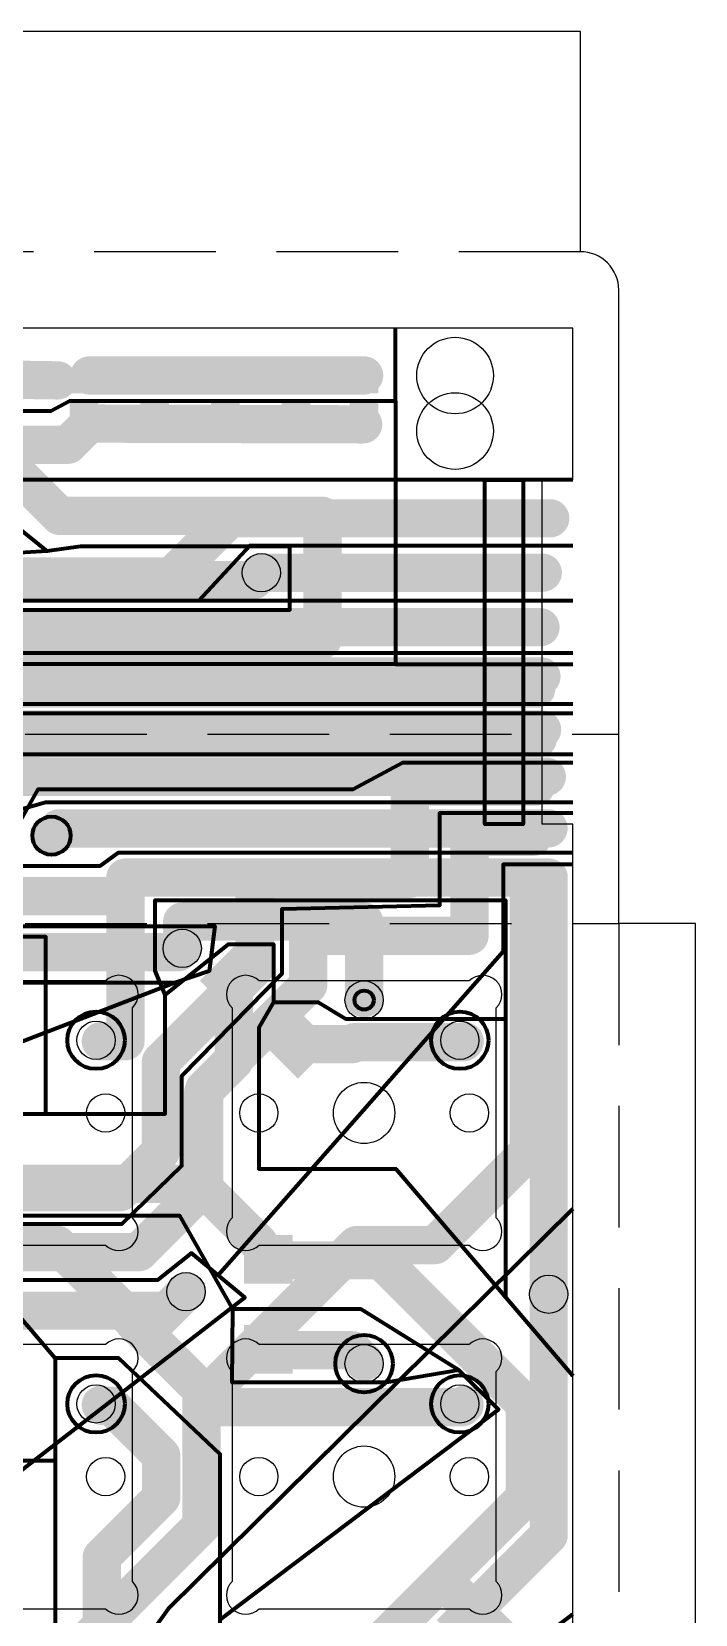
# Model space of a CAD drawing. Header units: millimetres. Extents: x -144 to 627, y 3 to 301.
# Drawn here: x 128.5 to 163.2, y 218.4 to 301.1 of the extents above; entities that cross this region are included whole.
import ezdxf

# ---------------------------------------------------------------- set-up
doc = ezdxf.new("R2010")
doc.units = ezdxf.units.MM
doc.linetypes.add('HIDDEN', pattern=[9.525, 6.35, -3.175])
for name, color, linetype in [('bends', 8, 'HIDDEN'), ('cuts', 31, 'Continuous'), ('pcb-bottom', 151, 'Continuous'), ('pcb-cuts', 211, 'Continuous'), ('pcb-top', 11, 'Continuous')]:
    doc.layers.add(name, color=color, linetype=linetype)
doc.layers.add('toolpath-pcb-bottom', color=155, linetype='Continuous', lineweight=200)
doc.layers.add('toolpath-pcb-top', color=15, linetype='Continuous', lineweight=200)

# ---------------------------------------------------------------- blocks, each defined once
blk = doc.blocks.new('RECT')
blk.add_solid([(-0.5, -0.5), (0.5, -0.5), (-0.5, 0.5), (0.5, 0.5)])

msp = doc.modelspace()

# ---------------------------------------------------------------- linework, layer by layer
at = {"layer": 'bends'}
for p, q in [((157.15, 289.625), (15.85, 289.625)), ((13.85, 264.425), (159.15, 264.425)), ((13.85, 254.525), (159.15, 254.525)), ((159.15, 254.525), (159.15, 160.725))]:
    msp.add_line(p, q, dxfattribs=at)
at = {"layer": 'cuts'}
for points in [[(157.15, 289.625), (157.15, 301.125), (15.85, 301.125), (15.85, 289.625, 0.414214), (13.85, 287.625), (2.35, 287.625), (2.35, 264.425), (13.85, 264.425), (13.85, 254.525), (9.85, 254.525), (9.85, 160.725), (13.85, 160.725, 0.414214), (15.85, 158.725), (15.85, 154.725), (157.15, 154.725), (157.15, 158.725, 0.414214), (159.15, 160.725), (163.15, 160.725), (163.15, 254.525), (159.15, 254.525), (159.15, 287.625, 0.414214)], [(133.75, 239.139), (133.75, 250.111, 1), (132.336, 251.525), (121.364, 251.525, 1), (119.95, 250.111), (119.95, 239.139, 1), (121.364, 237.725), (132.336, 237.725, 1)], [(152.75, 239.139), (152.75, 250.111, 1), (151.336, 251.525), (140.364, 251.525, 1), (138.95, 250.111), (138.95, 239.139, 1), (140.364, 237.725), (151.336, 237.725, 1)], [(133.75, 220.139), (133.75, 231.111, 1), (132.336, 232.525), (121.364, 232.525, 1), (119.95, 231.111), (119.95, 220.139, 1), (121.364, 218.725), (132.336, 218.725, 1)], [(152.75, 220.139), (152.75, 231.111, 1), (151.336, 232.525), (140.364, 232.525, 1), (138.95, 231.111), (138.95, 220.139, 1), (140.364, 218.725), (151.336, 218.725, 1)]]:
    msp.add_lwpolyline(points, format="xyb", close=True, dxfattribs=at)
msp.add_circle((150.6, 283.155), 2, dxfattribs=at)
at = {"layer": 'pcb-bottom', "const_width": 2}
for points in [[(138.83, 275.695), (135.8, 272.665)], [(155.57, 275.695), (138.83, 275.695)], [(155.18, 272.855), (140.48, 272.855)], [(88.73, 272.665), (135.8, 272.665)], [(155.06, 270.005), (76.28, 270.005)], [(155.11, 267.435), (80.85, 267.435)], [(84.32, 264.655), (155.144, 264.655)], [(155.39, 262.195), (116.67, 262.195)], [(129.52, 259.115), (129.9, 259.495)], [(155.48, 259.495), (129.9, 259.495)], [(155.49, 256.925), (133.38, 256.925)], [(133.38, 255.958), (133.38, 256.925)], [(155.49, 235.155), (155.49, 256.925)], [(116.723, 255.958), (133.38, 255.958)], [(133.38, 248.375), (133.38, 255.958)], [(136.35, 254.625), (145.85, 254.625)], [(136.35, 253.225), (136.35, 254.625)], [(145.85, 250.625), (145.85, 254.625)], [(139.05, 251.525), (139.064, 251.536)], [(139.05, 247.325), (139.05, 251.525)], [(132.1, 248.375), (133.38, 248.375)], [(142.45, 248.225), (142.386, 248.214)], [(145.25, 248.225), (142.45, 248.225)], [(145.35, 248.325), (145.25, 248.225)], [(151.05, 248.325), (145.35, 248.325)], [(151.05, 248.325), (151.1, 248.375)], [(137.45, 245.725), (139.05, 247.325)], [(137.45, 240.925), (137.45, 245.725)], [(137.45, 240.925), (121.05, 240.925)], [(137.45, 240.725), (137.45, 240.925)], [(140.35, 237.825), (137.45, 240.725)], [(119.69, 237.735), (129.82, 237.735)], [(129.82, 237.735), (133.84, 233.715)], [(140.35, 237.825), (140.85, 236.975)], [(140.85, 236.925), (140.85, 236.975)], [(140.85, 236.925), (146.75, 236.925)], [(146.75, 236.925), (154.25, 229.425)], [(134.41, 233.145), (136.55, 235.285)], [(133.82, 233.695), (133.84, 233.715)], [(133.82, 233.695), (138.26, 229.255)], [(133.84, 233.715), (134.41, 233.145)], [(140.85, 232.225), (140.85, 232.275)], [(145.25, 232.225), (140.85, 232.225)], [(145.85, 231.625), (145.25, 232.225)], [(132.15, 229.325), (132.1, 229.375)], [(132.15, 229.325), (132.65, 229.325)], [(132.65, 229.325), (135.25, 226.725)], [(138.26, 229.255), (150.98, 229.255)], [(150.98, 229.255), (151.1, 229.375)], [(154.25, 229.425), (154.25, 224.525)], [(135.25, 226.725), (135.25, 224.525)], [(135.25, 224.525), (132.15, 221.425)], [(154.25, 224.525), (149.95, 220.225)], [(132.15, 221.425), (132.15, 217.225)], [(149.95, 220.225), (144.75, 215.025)], [(149.95, 220.225), (155.55, 214.625)]]:
    msp.add_lwpolyline(points, dxfattribs=at)
at = {"layer": 'pcb-bottom', "const_width": 1}
for points in [[(138.83, 276.195, 1), (138.83, 275.195)], [(139.184, 275.341, 1), (138.476, 276.049)], [(155.57, 275.195, 1), (155.57, 276.195)], [(140.48, 273.355, 1), (140.48, 272.355)], [(155.18, 272.355, 1), (155.18, 273.355)], [(135.446, 273.019, 1), (136.154, 272.311)], [(135.8, 272.165, 1), (135.8, 273.165)], [(155.06, 269.505, 1), (155.06, 270.505)], [(155.11, 266.935, 1), (155.11, 267.935)], [(155.144, 264.155, 1), (155.144, 265.155)], [(155.39, 261.695, 1), (155.39, 262.695)], [(129.9, 259.995, 1), (129.9, 258.995)], [(130.254, 259.141, 1), (129.546, 259.849)], [(155.48, 258.995, 1), (155.48, 259.995)], [(129.166, 259.469, 1), (129.874, 258.761)], [(133.38, 257.425, 1), (133.38, 256.425)], [(133.88, 256.925, 1), (132.88, 256.925)], [(155.99, 256.925, 1), (154.99, 256.925)], [(155.49, 256.425, 1), (155.49, 257.425)], [(133.88, 255.958, 1), (132.88, 255.958)], [(132.88, 255.958, 1), (133.88, 255.958)], [(133.38, 255.458, 1), (133.38, 256.458)], [(136.35, 255.125, 1), (136.35, 254.125)], [(136.85, 254.625, 1), (135.85, 254.625)], [(146.35, 254.625, 1), (145.35, 254.625)], [(145.85, 254.125, 1), (145.85, 255.125)], [(135.85, 253.225, 1), (136.85, 253.225)], [(139.55, 251.525, 1), (138.55, 251.525)], [(138.73, 251.91, 1), (139.37, 251.141)], [(139.383, 251.152, 1), (138.744, 251.921)], [(145.35, 250.625, 1), (146.35, 250.625)], [(132.1, 248.875, 1), (132.1, 247.875)], [(133.38, 247.875, 1), (133.38, 248.875)], [(142.299, 248.706, 1), (142.474, 247.721)], [(142.45, 248.725, 1), (142.45, 247.725)], [(142.538, 247.733, 1), (142.362, 248.717)], [(144.896, 248.579, 1), (145.604, 247.871)], [(145.35, 248.825, 1), (145.35, 247.825)], [(145.704, 247.971, 1), (144.996, 248.679)], [(145.25, 247.725, 1), (145.25, 248.725)], [(150.696, 248.679, 1), (151.404, 247.971)], [(151.454, 248.021, 1), (150.746, 248.729)], [(151.05, 247.825, 1), (151.05, 248.825)], [(132.88, 248.375, 1), (133.88, 248.375)], [(139.404, 246.971, 1), (138.696, 247.679)], [(138.55, 247.325, 1), (139.55, 247.325)], [(137.95, 245.725, 1), (136.95, 245.725)], [(137.096, 246.079, 1), (137.804, 245.371)], [(137.95, 240.925, 1), (136.95, 240.925)], [(137.804, 241.079, 1), (137.096, 240.371)], [(137.45, 240.425, 1), (137.45, 241.425)], [(136.95, 240.925, 1), (137.95, 240.925)], [(136.95, 240.725, 1), (137.95, 240.725)], [(130.174, 238.089, 1), (129.466, 237.381)], [(129.82, 237.235, 1), (129.82, 238.235)], [(140.781, 238.078, 1), (139.919, 237.572)], [(139.996, 237.471, 1), (140.704, 238.179)], [(141.35, 236.975, 1), (140.35, 236.975)], [(140.85, 237.425, 1), (140.85, 236.425)], [(140.35, 236.925, 1), (141.35, 236.925)], [(140.419, 236.721, 1), (141.281, 237.228)], [(147.104, 237.279, 1), (146.396, 236.571)], [(146.75, 236.425, 1), (146.75, 237.425)], [(136.904, 234.931, 1), (136.196, 235.639)], [(154.99, 235.155, 1), (155.99, 235.155)], [(134.174, 234.049, 1), (133.466, 233.341)], [(133.466, 234.049, 1), (134.174, 233.341)], [(134.194, 234.069, 1), (133.486, 233.361)], [(134.194, 233.361, 1), (133.486, 234.069)], [(133.486, 233.361, 1), (134.194, 234.069)], [(134.056, 233.499, 1), (134.764, 232.791)], [(134.056, 232.791, 1), (134.764, 233.499)], [(141.35, 232.275, 1), (140.35, 232.275)], [(140.85, 232.725, 1), (140.85, 231.725)], [(145.604, 232.579, 1), (144.896, 231.871)], [(145.25, 231.725, 1), (145.25, 232.725)], [(140.35, 232.225, 1), (141.35, 232.225)], [(145.496, 231.271, 1), (146.204, 231.979)], [(132.454, 229.729, 1), (131.746, 229.021)], [(132.15, 229.825, 1), (132.15, 228.825)], [(131.796, 228.971, 1), (132.504, 229.679)], [(133.004, 229.679, 1), (132.296, 228.971)], [(132.65, 228.825, 1), (132.65, 229.825)], [(138.26, 229.755, 1), (138.26, 228.755)], [(137.906, 228.901, 1), (138.614, 229.609)], [(150.626, 229.609, 1), (151.334, 228.901)], [(151.454, 229.021, 1), (150.746, 229.729)], [(150.98, 228.755, 1), (150.98, 229.755)], [(154.75, 229.425, 1), (153.75, 229.425)], [(153.896, 229.071, 1), (154.604, 229.779)], [(135.75, 226.725, 1), (134.75, 226.725)], [(134.896, 226.371, 1), (135.604, 227.079)], [(134.75, 224.525, 1), (135.75, 224.525)], [(135.604, 224.171, 1), (134.896, 224.879)], [(153.75, 224.525, 1), (154.75, 224.525)], [(154.604, 224.171, 1), (153.896, 224.879)], [(132.65, 221.425, 1), (131.65, 221.425)], [(131.796, 221.779, 1), (132.504, 221.071)], [(150.304, 220.579, 1), (149.596, 219.871)], [(149.596, 220.579, 1), (150.304, 219.871)], [(150.304, 219.871, 1), (149.596, 220.579)]]:
    msp.add_lwpolyline(points, format="xyb", dxfattribs=at)
at = {"layer": 'pcb-cuts'}
msp.add_lwpolyline([(156.75, 259.715), (155.15, 259.715), (155.15, 277.715), (156.75, 277.715), (156.75, 285.625), (15.45, 285.625), (15.45, 160.625), (156.75, 160.625)], close=True, dxfattribs=at)
for centre, radius in [((150.6, 280.255), 2), ((140.48, 272.855), 1), ((129.52, 259.115), 1), ((136.35, 253.225), 1), ((145.85, 250.525), 1), ((131.85, 248.425), 1), ((150.85, 248.425), 1), ((132.35, 244.625), 1), ((140.35, 244.625), 1), ((145.85, 244.625), 1.6), ((151.35, 244.625), 1), ((136.55, 235.285), 1), ((155.49, 235.155), 1), ((145.85, 231.525), 1), ((131.85, 229.425), 1), ((150.85, 229.425), 1), ((132.35, 225.625), 1), ((140.35, 225.625), 1), ((145.85, 225.625), 1.6), ((151.35, 225.625), 1)]:
    msp.add_circle(centre, radius, dxfattribs=at)
at = {"layer": 'pcb-top', "const_width": 2}
for points in [[(124.66, 282.984), (129.843, 282.903)], [(145.85, 283.161), (131.505, 283.161)], [(130.384, 279.542), (131.488, 280.646)], [(131.488, 280.646), (145.8, 280.605)], [(125.614, 279.542), (130.384, 279.542)], [(129.95, 275.825), (126.55, 279.225)], [(143.67, 275.825), (129.95, 275.825)], [(143.67, 269.345), (143.67, 275.825)], [(140.48, 272.855), (140.1, 272.475)], [(140.1, 272.475), (119.78, 272.475)], [(121.088, 269.345), (143.67, 269.345)], [(154.84, 266.795), (126.09, 266.795)], [(123.264, 258.933), (128.53, 264.2)], [(128.53, 264.2), (154.93, 264.2)], [(148.23, 256.86), (148.23, 261.675)], [(148.23, 261.675), (154.81, 261.675)], [(151.355, 253.885), (151.355, 259.05)], [(151.355, 259.05), (154.66, 259.05)], [(140.13, 252.195), (140.13, 256.86)], [(140.13, 256.86), (148.23, 256.86)], [(154.46, 256.145), (154.46, 242.625)], [(142.93, 251.317), (142.93, 253.885)], [(142.93, 253.885), (151.355, 253.885)], [(79.35, 253.025), (136.15, 253.025)], [(136.15, 253.025), (136.35, 253.225)], [(140.13, 252.195), (135.236, 247.301)], [(142.93, 251.317), (137.504, 245.891)], [(135.236, 247.301), (135.236, 242.621)], [(137.504, 240.771), (137.504, 245.891)], [(135.236, 242.621), (133.1, 240.485)], [(154.46, 242.625), (149.56, 237.725)], [(133.1, 240.485), (113.21, 240.485)], [(134.088, 237.355), (137.504, 240.771)], [(134.088, 237.355), (120, 237.355)], [(137.35, 229.615), (145.46, 237.725)], [(149.56, 237.725), (145.46, 237.725)], [(136.55, 235.285), (135.56, 234.295)], [(155.49, 222.565), (155.49, 235.155)], [(135.56, 234.295), (124.29, 234.295)], [(137.35, 223.055), (137.35, 229.615)], [(130.92, 216.625), (137.35, 223.055)], [(150.35, 217.425), (155.49, 222.565)]]:
    msp.add_lwpolyline(points, dxfattribs=at)
at = {"layer": 'pcb-top', "const_width": 1}
for points in [[(129.835, 282.403, 1), (129.85, 283.403)], [(131.505, 283.661, 1), (131.505, 282.661)], [(145.85, 282.661, 1), (145.85, 283.661)], [(131.49, 281.146, 1), (131.487, 280.146)], [(131.842, 280.293, 1), (131.135, 281)], [(145.799, 280.105, 1), (145.801, 281.105)], [(130.03, 279.895, 1), (130.738, 279.188)], [(130.384, 279.042, 1), (130.384, 280.042)], [(129.95, 276.325, 1), (129.95, 275.325)], [(129.596, 275.471, 1), (130.304, 276.179)], [(144.17, 275.825, 1), (143.17, 275.825)], [(143.67, 275.325, 1), (143.67, 276.325)], [(140.834, 272.501, 1), (140.126, 273.209)], [(139.746, 272.829, 1), (140.454, 272.121)], [(140.1, 271.975, 1), (140.1, 272.975)], [(143.17, 269.345, 1), (144.17, 269.345)], [(143.67, 268.845, 1), (143.67, 269.845)], [(154.84, 266.295, 1), (154.84, 267.295)], [(128.53, 264.7, 1), (128.53, 263.7)], [(128.884, 263.846, 1), (128.177, 264.554)], [(154.93, 263.7, 1), (154.93, 264.7)], [(148.73, 261.675, 1), (147.73, 261.675)], [(148.23, 262.175, 1), (148.23, 261.175)], [(154.81, 261.175, 1), (154.81, 262.175)], [(151.855, 259.05, 1), (150.855, 259.05)], [(151.355, 259.55, 1), (151.355, 258.55)], [(154.66, 258.55, 1), (154.66, 259.55)], [(140.63, 256.86, 1), (139.63, 256.86)], [(140.13, 257.36, 1), (140.13, 256.36)], [(147.73, 256.86, 1), (148.73, 256.86)], [(148.23, 256.36, 1), (148.23, 257.36)], [(154.96, 256.145, 1), (153.96, 256.145)], [(143.43, 253.885, 1), (142.43, 253.885)], [(142.93, 254.385, 1), (142.93, 253.385)], [(151.355, 253.385, 1), (151.355, 254.385)], [(135.796, 253.379, 1), (136.504, 252.671)], [(136.704, 252.871, 1), (135.996, 253.579)], [(136.15, 252.525, 1), (136.15, 253.525)], [(150.855, 253.885, 1), (151.855, 253.885)], [(140.484, 251.841, 1), (139.776, 252.549)], [(139.63, 252.195, 1), (140.63, 252.195)], [(143.284, 250.964, 1), (142.576, 251.671)], [(142.43, 251.317, 1), (143.43, 251.317)], [(135.736, 247.301, 1), (134.736, 247.301)], [(134.882, 247.655, 1), (135.59, 246.947)], [(138.004, 245.891, 1), (137.004, 245.891)], [(137.15, 246.245, 1), (137.858, 245.538)], [(135.59, 242.267, 1), (134.882, 242.975)], [(154.814, 242.271, 1), (154.106, 242.979)], [(134.736, 242.621, 1), (135.736, 242.621)], [(153.96, 242.625, 1), (154.96, 242.625)], [(133.1, 239.985, 1), (133.1, 240.985)], [(137.858, 240.417, 1), (137.15, 241.124)], [(132.746, 240.839, 1), (133.454, 240.131)], [(137.004, 240.771, 1), (138.004, 240.771)], [(133.735, 237.709, 1), (134.442, 237.001)], [(134.088, 236.855, 1), (134.088, 237.855)], [(145.46, 238.225, 1), (145.46, 237.225)], [(145.814, 237.371, 1), (145.106, 238.079)], [(149.206, 238.079, 1), (149.914, 237.371)], [(149.56, 237.225, 1), (149.56, 238.225)], [(136.904, 234.931, 1), (136.196, 235.639)], [(155.99, 235.155, 1), (154.99, 235.155)], [(135.206, 234.649, 1), (135.914, 233.941)], [(135.56, 233.795, 1), (135.56, 234.795)], [(137.85, 229.615, 1), (136.85, 229.615)], [(136.996, 229.969, 1), (137.704, 229.261)], [(136.85, 223.055, 1), (137.85, 223.055)], [(137.704, 222.701, 1), (136.996, 223.409)], [(155.844, 222.211, 1), (155.136, 222.919)], [(154.99, 222.565, 1), (155.99, 222.565)]]:
    msp.add_lwpolyline(points, format="xyb", dxfattribs=at)
at = {"layer": 'toolpath-pcb-bottom'}
for points in [[(156.75, 277.715), (121.825, 277.715)], [(69.436, 272.117), (85.611, 272.117), (87.931, 271.4), (137.215, 271.4), (139.876, 274.271), (156.75, 274.271)], [(64.404, 272.117), (69.436, 272.117), (69.405, 265.94), (71.999, 263.037), (89.087, 263.037), (89.819, 263.367), (111.851, 263.367), (117.466, 257.544), (132.069, 257.544), (133.012, 258.237), (156.75, 258.237)], [(73.265, 272.117), (73.265, 266.018), (75.883, 265.94), (80.333, 268.675), (156.75, 268.675)], [(137.215, 271.4), (156.75, 271.4)], [(80.543, 263.037), (83.679, 265.999), (156.75, 265.999)], [(111.851, 263.367), (156.75, 263.367)], [(117.466, 257.544), (129.226, 260.874), (156.75, 260.874)], [(129.712, 231.818), (126.013, 236.116), (118.594, 236.116), (113.243, 239.399), (96.842, 239.399), (90.377, 250.679), (86.24, 254.799), (86.24, 257.244), (99.087, 257.244), (99.087, 249.035), (100.95, 246.791), (112.822, 246.791)], [(138.333, 218.16), (152.874, 229.135), (150.79, 231.185), (145.677, 234.381), (138.995, 234.381), (136.223, 239.248), (120.478, 239.248), (110.482, 249.097), (110.482, 250.837), (104.368, 257.053), (109.135, 257.053), (121.624, 244.587), (135.45, 244.587), (135.45, 250.79), (138.763, 253.444), (141.109, 253.444), (141.109, 250.409), (140.346, 249.096), (140.346, 241.715), (147.503, 241.715), (156.75, 230.898)], [(135.45, 250.79), (134.938, 252.047), (134.938, 255.739), (153.227, 255.739), (153.227, 235.019)], [(129.232, 244.587), (129.232, 253.837), (123.578, 253.837)], [(141.109, 250.409), (143.45, 250.409), (144.897, 249.537), (153.227, 249.537)], [(129.712, 226.448), (118.884, 226.448), (118.884, 231.774), (123.071, 231.774), (126.013, 236.116)], [(150.79, 231.185), (147.024, 230.543), (138.95, 230.543), (138.995, 234.381)], [(156.75, 193.818), (152.566, 193.818), (152.566, 205.243), (138.333, 205.243), (138.333, 226.79), (133.043, 231.818), (129.712, 231.818), (129.712, 204.501)]]:
    msp.add_lwpolyline(points, dxfattribs=at)
msp.add_lwpolyline([(154.15, 277.715), (154.15, 259.715), (152.15, 259.715), (152.15, 277.715)], close=True, dxfattribs=at)
at = {"layer": 'toolpath-pcb-top'}
for points in [[(147.488, 281.831), (147.488, 285.625)], [(114.91, 276.199), (118.195, 280.545), (119.658, 281.318), (129.503, 281.318), (130.475, 281.831), (147.488, 281.831), (147.488, 268.079), (123.506, 268.079), (117.289, 263.316), (88.962, 263.316), (85.594, 265.929), (73.944, 265.929), (70.906, 268.042)], [(79.043, 273.294), (81.49, 272.121), (85.523, 272.121), (92.707, 270.069), (114.91, 270.069), (114.91, 276.199), (119.889, 277.48), (124.935, 277.48), (129.289, 273.987), (125.51, 273.749), (118.75, 273.749), (114.91, 270.069)], [(59.072, 270.819), (76.819, 270.819), (79.047, 269.132), (85.449, 269.132), (91.901, 266.99), (116.507, 266.99), (120.551, 270.923), (141.977, 270.923), (141.977, 274.217), (131.032, 274.217), (129.289, 273.987)], [(147.488, 268.079), (156.75, 268.079)], [(60.502, 265.112), (65.693, 260.351), (98.4, 260.351), (104.477, 254.381), (118.888, 254.381), (121.912, 259.761), (127.389, 265.515), (156.75, 265.515)], [(118.888, 254.381), (124.795, 254.381), (128.83, 261.539), (145.278, 261.539), (147.869, 262.942), (156.75, 262.942)], [(135.968, 251.431), (103.639, 238.972), (99.591, 232.374), (97.53, 232.374), (93.244, 236.781), (74.154, 241.362), (58.039, 254.995), (58.039, 260.847)], [(58.482, 237.342), (76.952, 237.342), (81.004, 235.641), (81.004, 231.085), (78.216, 228.21), (78.216, 215.367), (80.977, 213.317), (82.93, 215.125), (112.85, 233.538), (117.99, 238.832), (133.208, 238.832), (136.327, 241.871), (136.327, 246.565), (141.562, 251.92), (141.562, 255.284), (149.8, 255.476), (149.8, 260.312), (156.75, 260.312)], [(156.75, 257.612), (153.104, 257.612), (153.104, 253.064), (138.224, 236.145)], [(124.795, 254.381), (138.06, 254.381), (137.749, 252.029), (135.968, 251.431), (78.322, 251.431), (78.322, 254.525), (104.477, 254.381)], [(156.75, 239.623), (135.613, 218.725), (118.265, 194.525)], [(114.857, 179.927), (114.857, 177.001), (118.314, 174.152), (118.314, 167.427), (129.45, 167.427), (129.45, 183.842), (115.898, 196.785), (115.898, 216.651), (139.619, 234.992), (136.829, 237.299), (135.058, 235.892), (122.137, 235.892), (116.626, 231.301), (112.85, 233.538)], [(133.043, 215.14), (152.378, 215.14), (156.75, 218.441)]]:
    msp.add_lwpolyline(points, dxfattribs=at)
msp.add_lwpolyline([(154.15, 277.715), (154.15, 259.715), (152.15, 259.715), (152.15, 277.715)], close=True, dxfattribs=at)
for centre, radius in [((129.52, 259.115), 1), ((145.85, 250.525), 0.5), ((131.85, 248.425), 1.5), ((150.85, 248.425), 1.5), ((145.85, 231.525), 1.5), ((131.85, 229.425), 1.5), ((150.85, 229.425), 1.5)]:
    msp.add_circle(centre, radius, dxfattribs=at)

# ---------------------------------------------------------------- block references
at = {"layer": 'pcb-bottom', "xscale": 2.54, "yscale": 2.54}
for p, rotation in [((139.064, 251.536), 315), ((142.386, 248.214), 135), ((140.85, 236.975), 270), ((140.85, 232.275), 90)]:
    msp.add_blockref('RECT', p, dxfattribs=dict(at, rotation=rotation))
at = {"layer": 'pcb-top', "xscale": 1.3, "yscale": 1.5, "rotation": 270}
for p in [(131.225, 282.881), (134.912, 282.881), (138.6, 282.881), (142.287, 282.881), (145.85, 282.881), (131.225, 281.181), (134.912, 281.181), (138.6, 281.181), (142.287, 281.181), (145.85, 281.181)]:
    msp.add_blockref('RECT', p, dxfattribs=at)

doc.saveas('drawing.dxf')
